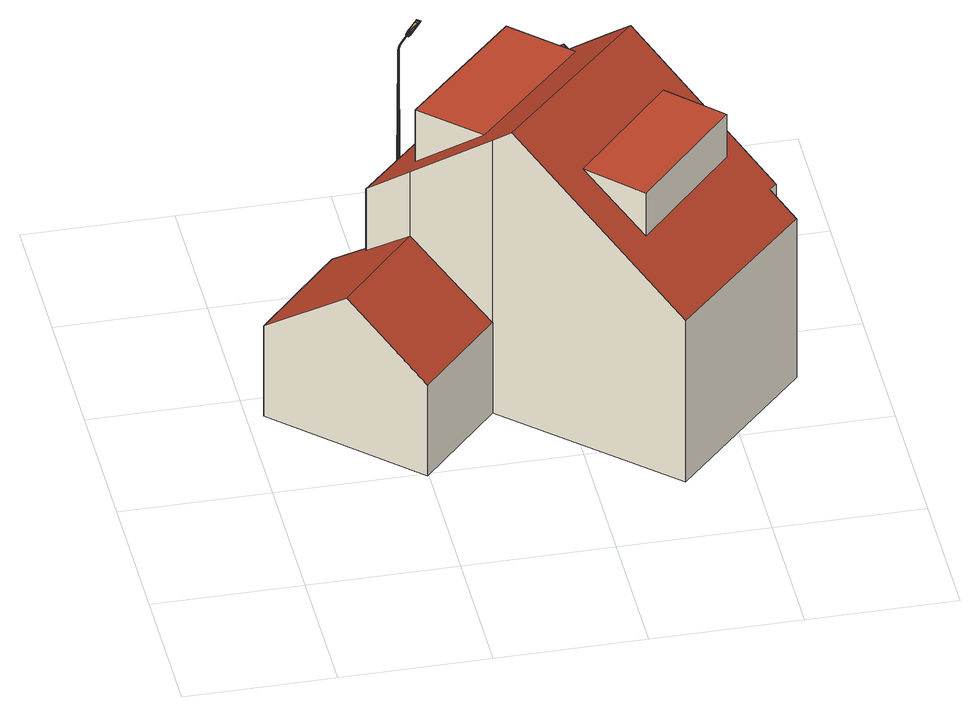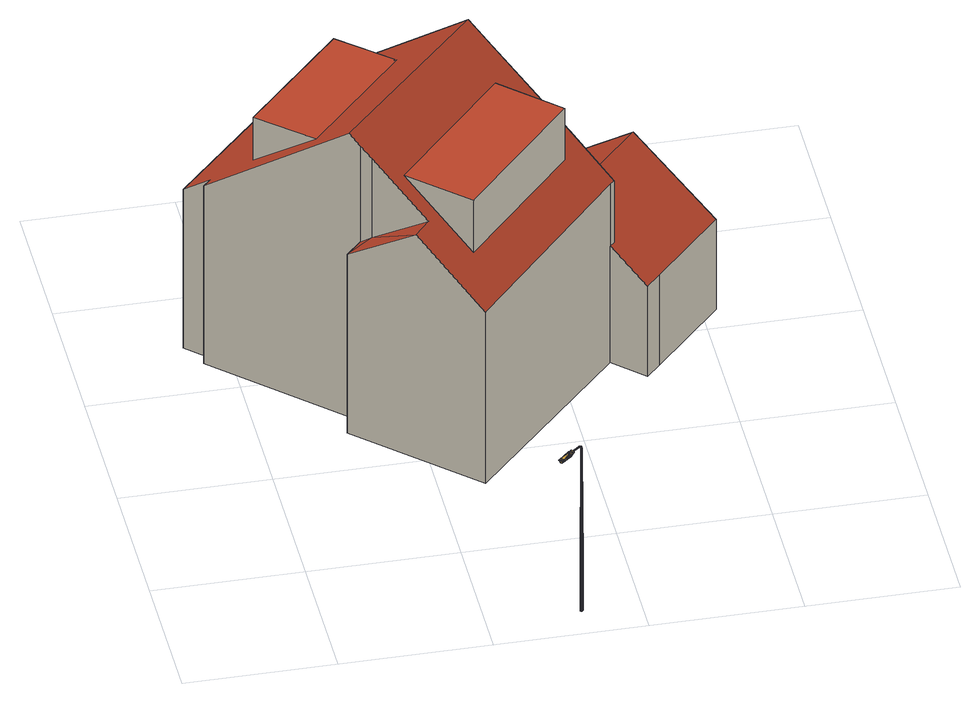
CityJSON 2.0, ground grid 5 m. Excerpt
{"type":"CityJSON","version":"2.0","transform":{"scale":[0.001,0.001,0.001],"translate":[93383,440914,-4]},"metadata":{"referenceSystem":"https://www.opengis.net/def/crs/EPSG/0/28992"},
"CityObjects":{
"building1":{"type":"Building","attributes":{"yearOfConstruction":1935,"statusOmschr":"Pand in gebruik","hoogste_bouwlaag":2,"aantalBouwlagen":3,"laagste_bouwlaag":0,"typeOmschr":"kop van een rij"},"address":[{"CountryName":"Nederland","LocalityName":"Rotterdam","ThoroughfareNumber":"217","ThoroughfareName":"Straatweg","PostalCode":"3054AE"}],"geometry":[{"type":"Solid","lod":"2","boundaries":[[[[0,1,2]],[[3,4,5]],[[4,2,1,5]],[[5,1,0,3]],[[6,7,8]],[[9,10,11]],[[6,9,11,7]],[[8,10,9,6]],[[12,13,14,15]],[[13,16,17,14]],[[16,18,19,17]],[[20,21,19,18,22]],[[23,20,22,24]],[[25,26,27,28]],[[28,29,30,25]],[[31,30,29,32]],[[33,34,35,36]],[[33,36,37,38,39]],[[38,37,12,15,40]],[[15,41,42,40]],[[43,44,23,24,27,26]],[[44,45,46,23]],[[45,42,41,46]],[[31,32,35,34,47,48]],[[49,50,51]],[[34,50,49,47]],[[33,39,50]],[[33,50,34]],[[50,39,51]],[[47,49,51,39,38,40,42,45,44,43,48],[3,0,2,4]],[[46,21,20,23]],[[31,48,43,26,25,30],[7,11,10,8]],[[15,14,17,19,21,46,41]],[[32,29,28,27,24,22,18,16,13,12,37,36,35]]]],"semantics":{"surfaces":[{"type":"WallSurface"},{"type":"RoofSurface"},{"type":"GroundSurface"}],"values":[[0,0,0,1,0,0,0,1,0,0,0,0,0,0,0,0,0,0,0,0,0,0,0,0,0,0,1,1,1,1,1,1,1,2]]}}]},
"cityfurniture1":{"type":"CityFurniture","attributes":{"Lichtpunttype":"Straatverlichting","Brondatum":"12-06-2019","Buurt_nummer":"62","Masttype":"MAST 6M LPH 6M ST VERJ D89 B1","Lamptype":"SON PRO E 50W E27","Buurtnaam":"Hillegersberg Noord","Nummer":"2","Geplaatst_op":"01-01-1998","Wijknummer":"6","Nivo":"0","Datum_laatste_mutatie":"07-06-2019","Straatnaam":"Wilgenoord","Thema":"Lichtmasten","Beheerobject":"23442/OVL-002","Armatuurtype":"490 SGS 203 1X SON 50W <NB>","Objecthoogte":"6","Klasse":"Tertiaire weg","Wijknaam":"Hillegersberg-Schiebroek"},"geometry":[{"type":"MultiSurface","lod":"2","boundaries":[[[52,53,54,55]],[[56,52,55,57]],[[58,56,57,59]],[[60,58,59,61]],[[62,60,61,63]],[[64,62,63,65]],[[66,64,65,67]],[[68,66,67,69]],[[70,68,69,71]],[[72,70,71,73]],[[74,72,73,75]],[[76,74,75,77]],[[78,76,77,79]],[[80,78,79,81]],[[82,80,81,83]],[[84,82,83,85]],[[86,84,85,87]],[[88,86,87,89]],[[90,88,89,91]],[[92,90,91,93]],[[94,92,93,95]],[[96,94,95,97]],[[98,96,97,99]],[[53,98,99,54]],[[98,53,52,56,58,60,62,64,66,68,70,72,74,76,78,80,82,84,86,88,90,92,94,96]]]}]},
"cityfurniture2":{"type":"CityFurniture","attributes":{"Lichtpunttype":"Straatverlichting","Brondatum":"12-06-2019","Buurt_nummer":"62","Masttype":"MAST 6M LPH 6M ST VERJ D89 B1","Lamptype":"SON PRO E 50W E27","Buurtnaam":"Hillegersberg Noord","Nummer":"2","Geplaatst_op":"01-01-1998","Wijknummer":"6","Nivo":"0","Datum_laatste_mutatie":"07-06-2019","Straatnaam":"Wilgenoord","Thema":"Lichtmasten","Beheerobject":"23442/OVL-002","Armatuurtype":"490 SGS 203 1X SON 50W <NB>","Objecthoogte":"6","Klasse":"Tertiaire weg","Wijknaam":"Hillegersberg-Schiebroek"},"geometry":[{"type":"MultiSurface","lod":"2","boundaries":[[[100,101,102,103,104,105]],[[106,107,108,109,110,111]],[[112,113,114,115,116,117]],[[118,119,120,121,122,123]],[[116,115,114,124,125,126]],[[111,110,109,127,128,129]],[[130,131,120,119,118,132]],[[123,122,121,133,134,135]],[[136,137,138,139]],[[140,141,142,131,130,132]],[[143,144,145,146,147,148]],[[114,149,150,124]],[[151,152,153,154]],[[155,156,145,144,143,157]],[[120,158,159,121]],[[149,160,161,150]],[[162,148,152,151]],[[126,125,124,102,101,100]],[[163,164,165,108,107,106]],[[109,166,167,127]],[[168,169,156,155,157,170]],[[171,105,172,173]],[[174,175,176,166]],[[161,177,178,179]],[[177,180,181,178]],[[182,171,173,183]],[[146,184,136,185]],[[137,182,183,138]],[[148,147,146,185,186,152]],[[180,106,111,181]],[[108,174,166,109]],[[187,188,189,190]],[[150,161,179,191]],[[185,136,139,192]],[[193,194,195,196]],[[197,198,199,200]],[[160,201,177,161]],[[202,123,135,203]],[[175,187,190,176]],[[124,150,191,102]],[[196,195,204,205]],[[159,196,205,206]],[[207,116,126,208]],[[209,163,106,180]],[[121,159,206,133]],[[195,151,154,204]],[[210,211,212,213]],[[188,132,118,189]],[[181,111,129,214]],[[198,215,216,199]],[[102,191,217,103]],[[194,162,151,195]],[[179,178,218,219]],[[152,186,185,192,220,153]],[[176,190,211,210]],[[127,167,221,222]],[[167,210,213,221]],[[166,176,210,167]],[[211,202,203,212]],[[223,224,225,226]],[[227,228,171,182]],[[190,189,202,211]],[[191,179,219,217]],[[215,207,208,216]],[[229,230,231,232]],[[158,193,196,159]],[[233,234,235,236]],[[224,237,238,225]],[[239,117,116,207]],[[184,240,137,136]],[[240,227,182,137]],[[201,209,180,177]],[[241,242,140,243]],[[244,241,243,245]],[[246,247,248,249]],[[113,250,149,114]],[[251,252,242,241]],[[236,235,253,254]],[[178,181,214,218]],[[189,118,123,202]],[[228,100,105,171]],[[235,244,245,253]],[[255,256,257,258]],[[259,260,198,197]],[[261,251,241,244]],[[262,157,143,263]],[[264,265,194,193]],[[247,266,267,248]],[[268,269,270,271]],[[131,272,158,120]],[[245,243,188,187]],[[156,197,200,145]],[[250,273,160,149]],[[232,231,274,275]],[[254,253,175,174]],[[276,277,223,278]],[[271,270,265,264]],[[256,279,280,257]],[[263,143,148,162]],[[253,245,187,175]],[[269,281,262,270]],[[266,255,258,267]],[[281,170,157,262]],[[282,268,271,283]],[[145,200,184,146]],[[284,233,236,285]],[[273,286,201,160]],[[286,287,209,201]],[[288,239,207,215]],[[142,283,272,131]],[[270,262,263,265]],[[216,208,228,227]],[[208,126,100,228]],[[199,216,227,240]],[[265,263,162,194]],[[169,259,197,156]],[[260,288,215,198]],[[243,140,132,188]],[[272,264,193,158]],[[287,289,163,209]],[[165,254,174,108]],[[283,271,264,272]],[[200,199,240,184]],[[290,291,292,293]],[[294,295,296,297]],[[298,299,300,301]],[[277,302,224,223]],[[303,304,268,282]],[[305,306,307,308,309,310]],[[311,312,302,277]],[[313,314,315,316]],[[317,310,309,318]],[[319,320,321,322]],[[323,313,316,324]],[[325,290,293,326]],[[320,327,328,321]],[[327,329,330,328]],[[331,332,255,266]],[[306,323,324,307]],[[333,303,282,334]],[[335,336,337,338]],[[339,340,341,342]],[[302,343,237,224]],[[291,294,297,292]],[[295,344,345,296]],[[346,331,266,247]],[[275,274,170,281]],[[345,347,301,348,349,350]],[[279,351,352,353,354,280]],[[252,355,333,334,356,242]],[[357,339,342,358]],[[314,335,338,315]],[[359,298,301,347,345,344]],[[360,361,284,285,362,289]],[[363,326,364,365,366,367]],[[368,311,277,276]],[[369,346,247,246]],[[370,367,366,343]],[[312,370,343,302]],[[371,368,276,352]],[[372,373,333,355,252,374]],[[375,376,377,284,361,360]],[[378,275,281,269]],[[379,380,279,256]],[[334,282,283,142]],[[381,371,352,351,279,380]],[[382,383,230,229]],[[356,334,142,141,140,242]],[[384,382,229,385]],[[226,225,286,273]],[[237,375,360,238]],[[332,379,256,255]],[[304,378,269,268]],[[343,366,375,237]],[[386,387,388,389]],[[390,391,259,169]],[[365,364,377,376,375,366]],[[392,374,252,251]],[[393,394,113,112,117,395]],[[292,297,396,387]],[[397,392,251,261]],[[396,398,392,397]],[[377,389,233,284]],[[326,293,386,364]],[[387,396,397,388]],[[297,296,398,396]],[[296,345,350,398]],[[293,292,387,386]],[[398,350,374,392]],[[391,399,260,259]],[[364,386,389,377]],[[389,388,234,233]],[[249,248,391,390]],[[373,400,303,333]],[[225,238,287,286]],[[257,280,395,401]],[[402,401,239,288]],[[258,257,401,402]],[[267,258,402,399]],[[388,397,261,234]],[[362,285,165,164,163,289]],[[234,261,244,235]],[[238,360,289,287]],[[285,236,254,165]],[[399,402,288,260]],[[401,395,117,239]],[[248,267,399,391]],[[403,226,273,250]],[[404,385,405,406]],[[405,232,275,378]],[[349,348,373,372,374,350]],[[400,406,304,303]],[[300,407,404,408]],[[278,223,226,403]],[[301,300,408,348]],[[394,403,250,113]],[[352,276,278,353]],[[348,408,400,373]],[[354,353,394,393,395,280]],[[407,384,385,404]],[[385,229,232,405]],[[409,317,318,410]],[[353,278,403,394]],[[408,404,406,400]],[[406,405,378,304]],[[217,219,411,412]],[[129,128,127,222,413,414]],[[153,220,192,415,416,417]],[[414,413,222,418,419,420]],[[103,217,412,421]],[[358,342,370,312]],[[212,203,422,423]],[[154,153,417,424]],[[213,212,423,425]],[[204,154,424,426]],[[206,205,427,428]],[[342,341,367,370]],[[429,357,358,430]],[[105,104,103,421,431,172]],[[205,204,426,427]],[[135,134,133,432,433,434]],[[203,135,434,422]],[[133,206,428,432]],[[329,435,436,330]],[[437,325,326,363,367,341]],[[316,315,438,439]],[[440,441,331,346]],[[441,442,332,331]],[[139,138,443,444]],[[438,445,382,384]],[[442,446,379,332]],[[324,316,439,299]],[[138,183,447,443]],[[307,324,299,298]],[[322,321,440,448]],[[192,139,444,415]],[[183,173,449,447]],[[450,451,452,453,454,455]],[[436,455,454,446]],[[453,452,371,381,380,454]],[[446,454,380,379]],[[445,456,383,382]],[[315,338,445,438]],[[321,328,441,440]],[[338,337,456,445]],[[172,431,421,457,458,459]],[[452,460,368,371]],[[451,461,460,452]],[[462,409,410,463]],[[435,464,455,436]],[[460,430,311,368]],[[430,358,312,311]],[[328,330,442,441]],[[465,246,249,466,231,230]],[[308,307,298,359,344,309]],[[461,429,430,460]],[[467,468,469,470]],[[468,462,463,469]],[[330,436,446,442]],[[318,309,344,295]],[[471,319,322,472,337,336]],[[472,322,448,473,456,337]],[[474,475,339,357]],[[476,474,357,429]],[[340,477,470,325,437,341]],[[439,438,384,407]],[[463,410,294,291]],[[475,478,340,339]],[[479,476,429,461]],[[448,440,346,369]],[[466,249,390,480,274,231]],[[469,463,291,290]],[[410,318,295,294]],[[478,481,467,470,477,340]],[[480,390,169,168,170,274]],[[464,482,483,451,450,455]],[[483,479,461,451]],[[470,469,290,325]],[[299,439,407,300]],[[484,320,319,485]],[[485,319,471,336,486,487]],[[418,488,425,423,422,434,433,432,428,427,426,424,417,416,415,444,443,447,449,459,458,457,489,490,491,492,420,419]],[[411,493,491,490]],[[412,411,490,489]],[[486,336,335,494]],[[456,473,448,369,495,383]],[[493,496,492,491]],[[497,498,499,306,305,310]],[[500,497,310,317]],[[495,369,246,465,230,383]],[[501,329,327,502]],[[503,504,500,505]],[[504,500,317,409]],[[506,485,484,507]],[[476,479,508,509]],[[502,327,320,484]],[[510,511,314,313]],[[499,512,323,306]],[[512,510,313,323]],[[513,514,515,516]],[[494,335,314,511]],[[517,462,468,518]],[[519,518,517,520]],[[435,329,501,521]],[[504,409,462,517]],[[511,510,512,499,498,497,500,504,517,518,522,523,524,515,514,509,508,525,526,527,521,501,502,484,485,487,486,494]],[[464,435,521,527]],[[516,515,524,528]],[[524,478,475,515]],[[483,482,464,527,526,525]],[[522,467,481,478,524,523]],[[515,475,474,514]],[[474,476,509,514]],[[524,523,529,528]],[[530,529,523,522]],[[518,468,467,522]],[[479,483,525,508]],[[531,527,526,525,532,533]],[[534,499,512,535]],[[507,484,502,536]],[[532,525,508,537]],[[538,509,514,513]],[[520,517,504,503]],[[539,501,521,540]],[[540,521,527,531]],[[535,512,510,541]],[[542,511,494,543]],[[537,508,509,538]],[[541,510,511,542]],[[505,500,497,544]],[[506,545,546,486,487,485]],[[536,502,501,539]],[[543,494,486,546]],[[534,547,544,497,498,499]],[[530,522,518,519]],[[222,221,488,418]],[[221,213,425,488]],[[214,129,414,496]],[[173,172,459,449]],[[218,214,496,493]],[[421,412,489,457]],[[219,218,493,411]],[[496,414,420,492]],[[548,549,550,551]],[[552,553,554,555]],[[556,557,558]],[[559,560,561]],[[562,563,564]],[[565,566,567]],[[551,550,568,569]],[[570,552,555,571]],[[572,573,574,575]],[[576,570,577,578,579]],[[580,581,582,583]],[[584,558,585,572,573,586,587,588,589]],[[590,575,574,591,592,593,569,568,594,595,596]],[[585,572,575,590]],[[597,598,599,578,577,600]],[[576,601,602,603,588,587,586,573,572,585,556,553,552,570]],[[587,588,604,593,592]],[[566,559,605,606,607]],[[566,608,609]],[[559,562,549,548]],[[601,610,602]],[[565,611,612]],[[613,565,612,614,562,564,615]],[[616,617,597,598]],[[618,562,614]],[[553,556,619,554]],[[573,586,591,574]],[[559,548,551,605]],[[603,610,589]],[[589,620,621,610]],[[556,585,590,596,619]],[[570,571,600,577]],[[598,616,622,599]],[[548,559,566,567,549]],[[566,565,613,615,564,562,559]],[[582,573,586,583]],[[589,603,588]],[[623,566,608]],[[621,601,576]],[[566,609,559]],[[560,559,566]],[[552,557,553]],[[610,601,621]],[[602,601,624,625]],[[563,561,560,623,608,609]],[[610,603,602]],[[603,602,625,626]],[[566,565,608]],[[559,563,562]],[[627,552,570]],[[608,565,613]],[[628,558,557,627]],[[598,597,629,607,606,599]],[[560,566,623]],[[563,559,609]],[[557,552,627]],[[558,556,585]],[[612,614,618,587,586,573,572,611]],[[559,561,563]],[[571,555,554,619,596,595,629,597,617,597,600]],[[562,564,615,613,565,567,549]],[[586,587,592,591]],[[549,567,594,568,550]],[[628,620,589,584,558]],[[567,566,607,629,595,594]],[[588,603,626,604]],[[620,628,627,570,576,621]],[[563,609,608,613,615,564]],[[557,556,553]],[[551,569,593,604,626,625,624,579,578,599,622,599,606,605]],[[601,576,579,624]],[[630,631,632,633]],[[633,634,635,632]],[[636,637,638,633,632,639]],[[638,640,634,633]],[[641,642,643,644,640,638,637]],[[645,631,630,646]],[[647,648,649,636,639,650,651]],[[632,635,650,639]],[[641,649,648,642]],[[632,631,645,652,653,635]],[[637,636,649,641]],[[654,655,646,630,633,634]]]}]}
},
"vertices":[
[7119,6525,11883],[5263,8275,11883],[5263,8275,9864],[10874,10506,11716],[9018,12256,9697],[9018,12256,11716],[14880,6398,11618],[14880,6398,9949],[13183,7983,11674],[11543,2824,11616],[9846,4409,11674],[11543,2824,9952],[3870,8580,1974],[2860,9550,1974],[2860,9550,5493],[3870,8580,6522],[2396,9054,1974],[2396,9054,5493],[33,6527,1974],[33,6527,5491],[4441,2379,5497],[2255,4436,7733],[4441,2379,1974],[7110,5230,5492],[7110,5230,1974],[16850,5100,8164],[12300,400,8258],[12300,400,1974],[16850,5100,1974],[16130,5800,1974],[16130,5800,8934],[16390,6040,8914],[16390,6040,1974],[12730,10570,8956],[12190,10020,8968],[12190,10020,1974],[12730,10570,1974],[9000,14070,1974],[9000,14070,8661],[10874,12312,10694],[3870,8580,8919],[3709,8416,6518],[3709,8416,8922],[7621,4754,13163],[7110,5230,12611],[4898,7267,10231],[4898,7267,7733],[12190,10020,12721],[12485,9740,13042],[11866,10323,12369],[11866,10323,9312],[10344,11744,10721],
[6865,18785,2080],[6875,18793,2080],[6875,18793,80],[6865,18785,80],[6857,18775,2080],[6857,18775,80],[6852,18763,2080],[6852,18763,80],[6850,18750,2080],[6850,18750,80],[6852,18737,2080],[6852,18737,80],[6857,18725,2080],[6857,18725,80],[6865,18715,2080],[6865,18715,80],[6875,18707,2080],[6875,18707,80],[6887,18702,2080],[6887,18702,80],[6900,18700,2080],[6900,18700,80],[6913,18702,2080],[6913,18702,80],[6925,18707,2080],[6925,18707,80],[6935,18715,2080],[6935,18715,80],[6943,18725,2080],[6943,18725,80],[6948,18737,2080],[6948,18737,80],[6950,18750,2080],[6950,18750,80],[6948,18763,2080],[6948,18763,80],[6943,18775,2080],[6943,18775,80],[6935,18785,2080],[6935,18785,80],[6925,18793,2080],[6925,18793,80],[6913,18798,2080],[6913,18798,80],[6900,18800,2080],[6900,18800,80],[6887,18798,2080],[6887,18798,80],
[6965,18844,6546],[6965,18843,6549],[6964,18842,6551],[6978,18858,6559],[6979,18859,6556],[6979,18859,6554],[6956,18812,6557],[6957,18810,6557],[6959,18808,6558],[6974,18824,6569],[6971,18826,6568],[6970,18828,6568],[6930,18803,6513],[6928,18802,6515],[6940,18815,6529],[6940,18815,6527],[6942,18817,6525],[6930,18804,6511],[6991,18816,6555],[6992,18816,6553],[6993,18817,6551],[7006,18833,6559],[7006,18832,6561],[7006,18832,6563],[6952,18828,6541],[6952,18829,6539],[6953,18830,6537],[6988,18841,6577],[6986,18843,6577],[6985,18845,6576],[6979,18802,6543],[6980,18803,6541],[6978,18801,6545],[7020,18849,6564],[7020,18849,6566],[7020,18848,6569],[6992,18852,6541],[6988,18856,6543],[7001,18871,6547],[7005,18867,6545],[6966,18787,6533],[6967,18788,6531],[6968,18789,6529],[6975,18819,6525],[6974,18822,6525],[6972,18823,6524],[6984,18836,6533],[6985,18834,6534],[6987,18832,6534],[6938,18812,6533],[6950,18826,6545],[7003,18843,6543],[6999,18846,6541],[7013,18861,6545],[7016,18858,6547],[6963,18809,6514],[6961,18810,6513],[6965,18807,6514],[6994,18819,6546],[7007,18834,6554],[6937,18809,6537],[6950,18823,6549],[6990,18828,6536],[6943,18797,6544],[6944,18795,6544],[6946,18793,6544],[6977,18821,6568],[6993,18838,6576],[6953,18798,6501],[6951,18799,6501],[6955,18796,6501],[6981,18859,6549],[6993,18875,6559],[6995,18874,6554],[6964,18805,6557],[6968,18803,6555],[6982,18819,6566],[6951,18819,6553],[6965,18835,6563],[6964,18839,6560],[6953,18816,6555],[6967,18832,6566],[6984,18858,6545],[6998,18873,6550],[6980,18839,6534],[6996,18850,6540],[6998,18849,6540],[6972,18801,6553],[6975,18800,6549],[6989,18816,6560],[6986,18817,6563],[6963,18841,6555],[7009,18864,6545],[6994,18821,6542],[6993,18825,6538],[7005,18839,6545],[7007,18836,6549],[6957,18814,6514],[6953,18816,6515],[6964,18828,6527],[6968,18826,6525],[6938,18805,6540],[7003,18832,6568],[7018,18848,6573],[7019,18854,6550],[7020,18851,6554],[7021,18849,6559],[6945,18818,6521],[6956,18830,6533],[6940,18801,6542],[6996,18835,6575],[7000,18833,6572],[7015,18850,6577],[7012,18852,6580],[6981,18848,6575],[6949,18817,6518],[6960,18830,6529],[6977,18857,6563],[6979,18852,6572],[6978,18854,6568],[7010,18863,6545],[7007,18855,6582],[7003,18858,6583],[6906,18774,6486],[6906,18769,6489],[6916,18780,6507],[6915,18784,6505],[6972,18843,6538],[6968,18844,6542],[6934,18765,6455],[6932,18769,6454],[6938,18777,6471],[6941,18772,6472],[6927,18764,6511],[6932,18762,6509],[6942,18774,6527],[6938,18776,6528],[6907,18764,6490],[6917,18775,6509],[6934,18806,6508],[6975,18842,6536],[6951,18773,6522],[6955,18774,6518],[6963,18786,6537],[6947,18773,6525],[6959,18787,6540],[6928,18773,6454],[6924,18776,6454],[6931,18784,6471],[6935,18780,6471],[6926,18800,6518],[6941,18761,6505],[6944,18762,6502],[6955,18788,6542],[6950,18790,6544],[6914,18778,6456],[6910,18778,6458],[6917,18786,6476],[6921,18786,6474],[6947,18802,6501],[6943,18805,6503],[6937,18761,6507],[6968,18803,6515],[6979,18815,6527],[6982,18808,6533],[6981,18811,6529],[6919,18778,6455],[6926,18785,6472],[6960,18783,6508],[6959,18787,6505],[6970,18799,6518],[6971,18795,6521],[6981,18804,6537],[6925,18795,6522],[6946,18785,6487],[6949,18781,6488],[6900,18770,6464],[6899,18765,6466],[6907,18778,6484],[6906,18776,6460],[6912,18784,6478],[6958,18792,6503],[6959,18779,6511],[6970,18792,6525],[6923,18767,6511],[6934,18779,6529],[6926,18792,6525],[6927,18787,6527],[6938,18805,6505],[6930,18783,6528],[6899,18732,6425],[6904,18730,6425],[6908,18735,6448],[6903,18737,6448],[6909,18730,6424],[6914,18731,6423],[6918,18735,6445],[6913,18735,6447],[6921,18736,6421],[6924,18740,6420],[6928,18744,6440],[6926,18741,6442],[6898,18760,6468],[6950,18768,6496],[6950,18772,6493],[6916,18731,6378],[6918,18732,6378],[6918,18733,6399],[6917,18732,6400],[6916,18730,6400],[6914,18729,6378],[6892,18758,6445],[6892,18754,6447],[6923,18741,6377],[6923,18746,6377],[6924,18747,6398],[6924,18742,6398],[6910,18727,6378],[6911,18728,6401],[6917,18760,6377],[6912,18763,6377],[6913,18763,6397],[6917,18761,6397],[6921,18736,6378],[6922,18737,6399],[6894,18735,6425],[6899,18740,6449],[6907,18764,6377],[6908,18765,6398],[6902,18765,6377],[6903,18766,6398],[6914,18772,6436],[6909,18772,6437],[6947,18765,6499],[6957,18777,6515],[6922,18751,6377],[6920,18756,6377],[6920,18757,6397],[6923,18752,6398],[6886,18740,6401],[6888,18736,6402],[6891,18739,6425],[6889,18743,6425],[6899,18755,6470],[6918,18732,6422],[6922,18738,6444],[6919,18770,6436],[6924,18739,6443],[6931,18747,6462],[6930,18746,6463],[6928,18744,6464],[6904,18774,6461],[6903,18773,6462],[6910,18781,6481],[6911,18782,6480],[6946,18764,6500],[6955,18775,6517],[6885,18745,6401],[6888,18748,6424],[6920,18735,6422],[6920,18771,6511],[6920,18769,6511],[6932,18781,6528],[6897,18743,6449],[6905,18747,6471],[6903,18749,6471],[6902,18751,6470],[6896,18744,6448],[6894,18763,6444],[6923,18768,6435],[6893,18749,6448],[6897,18767,6442],[6937,18754,6483],[6938,18756,6481],[6936,18753,6484],[6910,18760,6491],[6911,18758,6492],[6913,18756,6492],[6950,18777,6490],[6905,18772,6439],[6900,18770,6440],[6899,18768,6441],[6929,18759,6436],[6926,18763,6436],[6930,18754,6437],[6935,18760,6456],[6909,18744,6470],[6914,18742,6470],[6922,18751,6490],[6917,18753,6491],[6943,18789,6486],[6938,18792,6487],[6931,18751,6486],[6920,18792,6497],[6918,18791,6499],[6921,18794,6496],[6919,18742,6468],[6927,18751,6489],[6924,18743,6466],[6934,18794,6488],[6941,18759,6478],[6925,18795,6493],[6929,18796,6490],[6916,18788,6502],[6935,18756,6458],[6942,18767,6474],[6942,18763,6476],[6930,18750,6439],[6934,18751,6460],[6905,18726,6378],[6906,18727,6401],[6992,18871,6573],[6991,18873,6569],[7001,18860,6582],[7000,18861,6582],[7402,19309,6654],[7404,19308,6654],[7406,19306,6654],[7397,19304,6692],[7395,19306,6691],[7394,19307,6691],[6992,18874,6564],[7412,19294,6682],[7409,19296,6686],[7410,19303,6656],[7406,19298,6689],[7412,19299,6659],[7414,19297,6663],[7414,19294,6668],[6885,18750,6401],[6888,18753,6423],[6993,18875,6561],[7414,19294,6673],[7414,19294,6675],[7414,19294,6678],[6897,18764,6377],[6898,18765,6398],[6893,18737,6425],[6927,18750,6418],[6926,18745,6419],[6915,18766,6417],[6911,18768,6417],[6906,18769,6418],[7395,19316,6656],[7398,19313,6654],[6926,18755,6417],[6901,18768,6419],[7391,19318,6659],[6919,18763,6417],[7388,19319,6663],[6892,18761,6399],[6890,18758,6399],[6893,18761,6421],[6895,18764,6420],[6896,18765,6420],[6893,18762,6399],[6922,18759,6417],[7386,19320,6673],[7386,19320,6670],[7386,19320,6668],[6889,18758,6422],[6887,18755,6400],[6900,18726,6378],[6901,18727,6401],[6893,18761,6378],[6929,18771,6454],[6936,18779,6471],[6891,18731,6378],[6895,18728,6378],[6896,18729,6402],[6892,18732,6402],[6918,18758,6377],[6918,18759,6397],[6921,18762,6417],[6884,18745,6378],[6885,18740,6378],[6885,18750,6378],[6890,18734,6402],[6888,18735,6378],[6886,18754,6378],[6944,18788,6487],[6889,18733,6378],[6891,18760,6378],[6889,18758,6378],[6912,18763,6107],[6917,18760,6107],[6920,18756,6107],[6918,18758,6107],[7401,19301,6691],[7385,19319,6678],[7386,19317,6682],[7388,19314,6686],[7391,19311,6689],[6994,18868,6577],[6922,18751,6107],[6924,18765,6436],[6997,18866,6580],[6914,18729,6107],[6916,18731,6107],[6918,18732,6107],[6910,18727,6107],[6902,18765,6107],[6907,18764,6107],[6907,18698,2081],[6905,18726,6107],[6918,18700,2081],[6935,18781,2081],[6925,18787,2081],[6886,18754,6107],[6885,18750,6107],[6923,18741,6107],[6923,18746,6107],[6921,18736,6107],[6856,18743,2081],[6884,18745,6107],[6885,18740,6107],[6858,18730,2081],[6900,18726,6107],[6895,18728,6107],[6882,18703,2081],[6894,18698,2081],[6897,18764,6107],[6891,18731,6107],[6889,18733,6107],[6888,18735,6107],[6889,18758,6107],[6891,18760,6107],[6893,18761,6107],[6864,18719,2081],[6868,18714,2081],[6872,18710,2081],[6878,18785,2081],[6868,18777,2081],[6872,18781,2081],[6939,18713,2081],[6947,18724,2081],[6913,18792,2081],[6861,18766,2081],[6857,18754,2081],[6901,18793,2081],[6889,18790,2081],[6950,18736,2081],[6951,18748,2081],[6949,18760,2081],[6930,18706,2081],[6939,18776,2081],[6943,18772,2081],[6935,18709,2081],[7425,19225,6651],[7398,19194,6644],[7400,19192,6644],[7427,19223,6651],[7694,19748,6735],[7505,19535,6687],[7502,19537,6687],[7691,19751,6735],[7317,19322,6639],[7537,19517,6600],[7349,19304,6547],[7816,19667,6751],[7360,19260,6729],[7372,19246,6723],[7407,19205,6692],[7384,19232,6712],[7380,19229,6692],[7299,19301,6692],[7707,19763,6751],[7289,19290,6644],[7398,19190,6644],[7399,19191,6640],[7708,19764,6739],[7705,19766,6739],[7306,19279,6633],[7308,19278,6633],[7305,19275,6632],[7304,19276,6632],[7816,19668,6739],[7710,19767,6739],[7821,19669,6739],[7819,19666,6739],[7385,19213,6598],[7310,19280,6598],[7309,19279,6611],[7385,19213,6611],[7377,19279,6547],[7291,19293,6633],[7383,19211,6633],[7386,19209,6633],[7400,19196,6633],[7404,19256,6547],[7289,19290,6632],[7381,19208,6632],[7383,19206,6632],[7399,19192,6632],[7287,19288,6644],[7284,19291,6644],[7286,19292,6632],[7707,19769,6747],[7818,19670,6747],[7821,19668,6747],[7707,19769,6739],[7802,19652,6735],[7614,19439,6687],[7426,19226,6639],[7402,19195,6633],[7818,19665,6751],[7820,19667,6751],[7709,19765,6751],[7329,19281,6712],[7357,19256,6712],[7592,19468,6600],[7305,19278,6648],[7303,19276,6685],[7325,19277,6692],[7382,19205,6685],[7353,19252,6692],[7816,19668,6747],[7705,19766,6747],[7384,19208,6648],[7314,19324,6639],[7774,19684,6639],[7780,19681,6653],[7819,19666,6747],[7345,19270,6723],[7805,19650,6735],[7616,19437,6687],[7428,19224,6639],[7725,19730,6653],[7729,19724,6639],[7706,19768,6751],[7234,19194,6590],[7309,19127,6590],[7308,19126,6612],[7232,19193,6612],[7307,19277,6632],[7383,19210,6632],[7308,19121,6611],[7229,19192,6611],[7231,19194,6612],[7310,19124,6612],[7306,19279,6632],[7225,19187,6674],[7304,19277,6685],[7307,19280,6648],[7308,19281,6633],[7387,19215,6598],[7311,19282,6598],[7386,19210,6648],[7384,19207,6685],[7304,19117,6674],[7385,19208,6632],[7387,19211,6633],[7386,19214,6611],[7385,19213,6633],[7309,19279,6633],[7310,19281,6611]
]}
